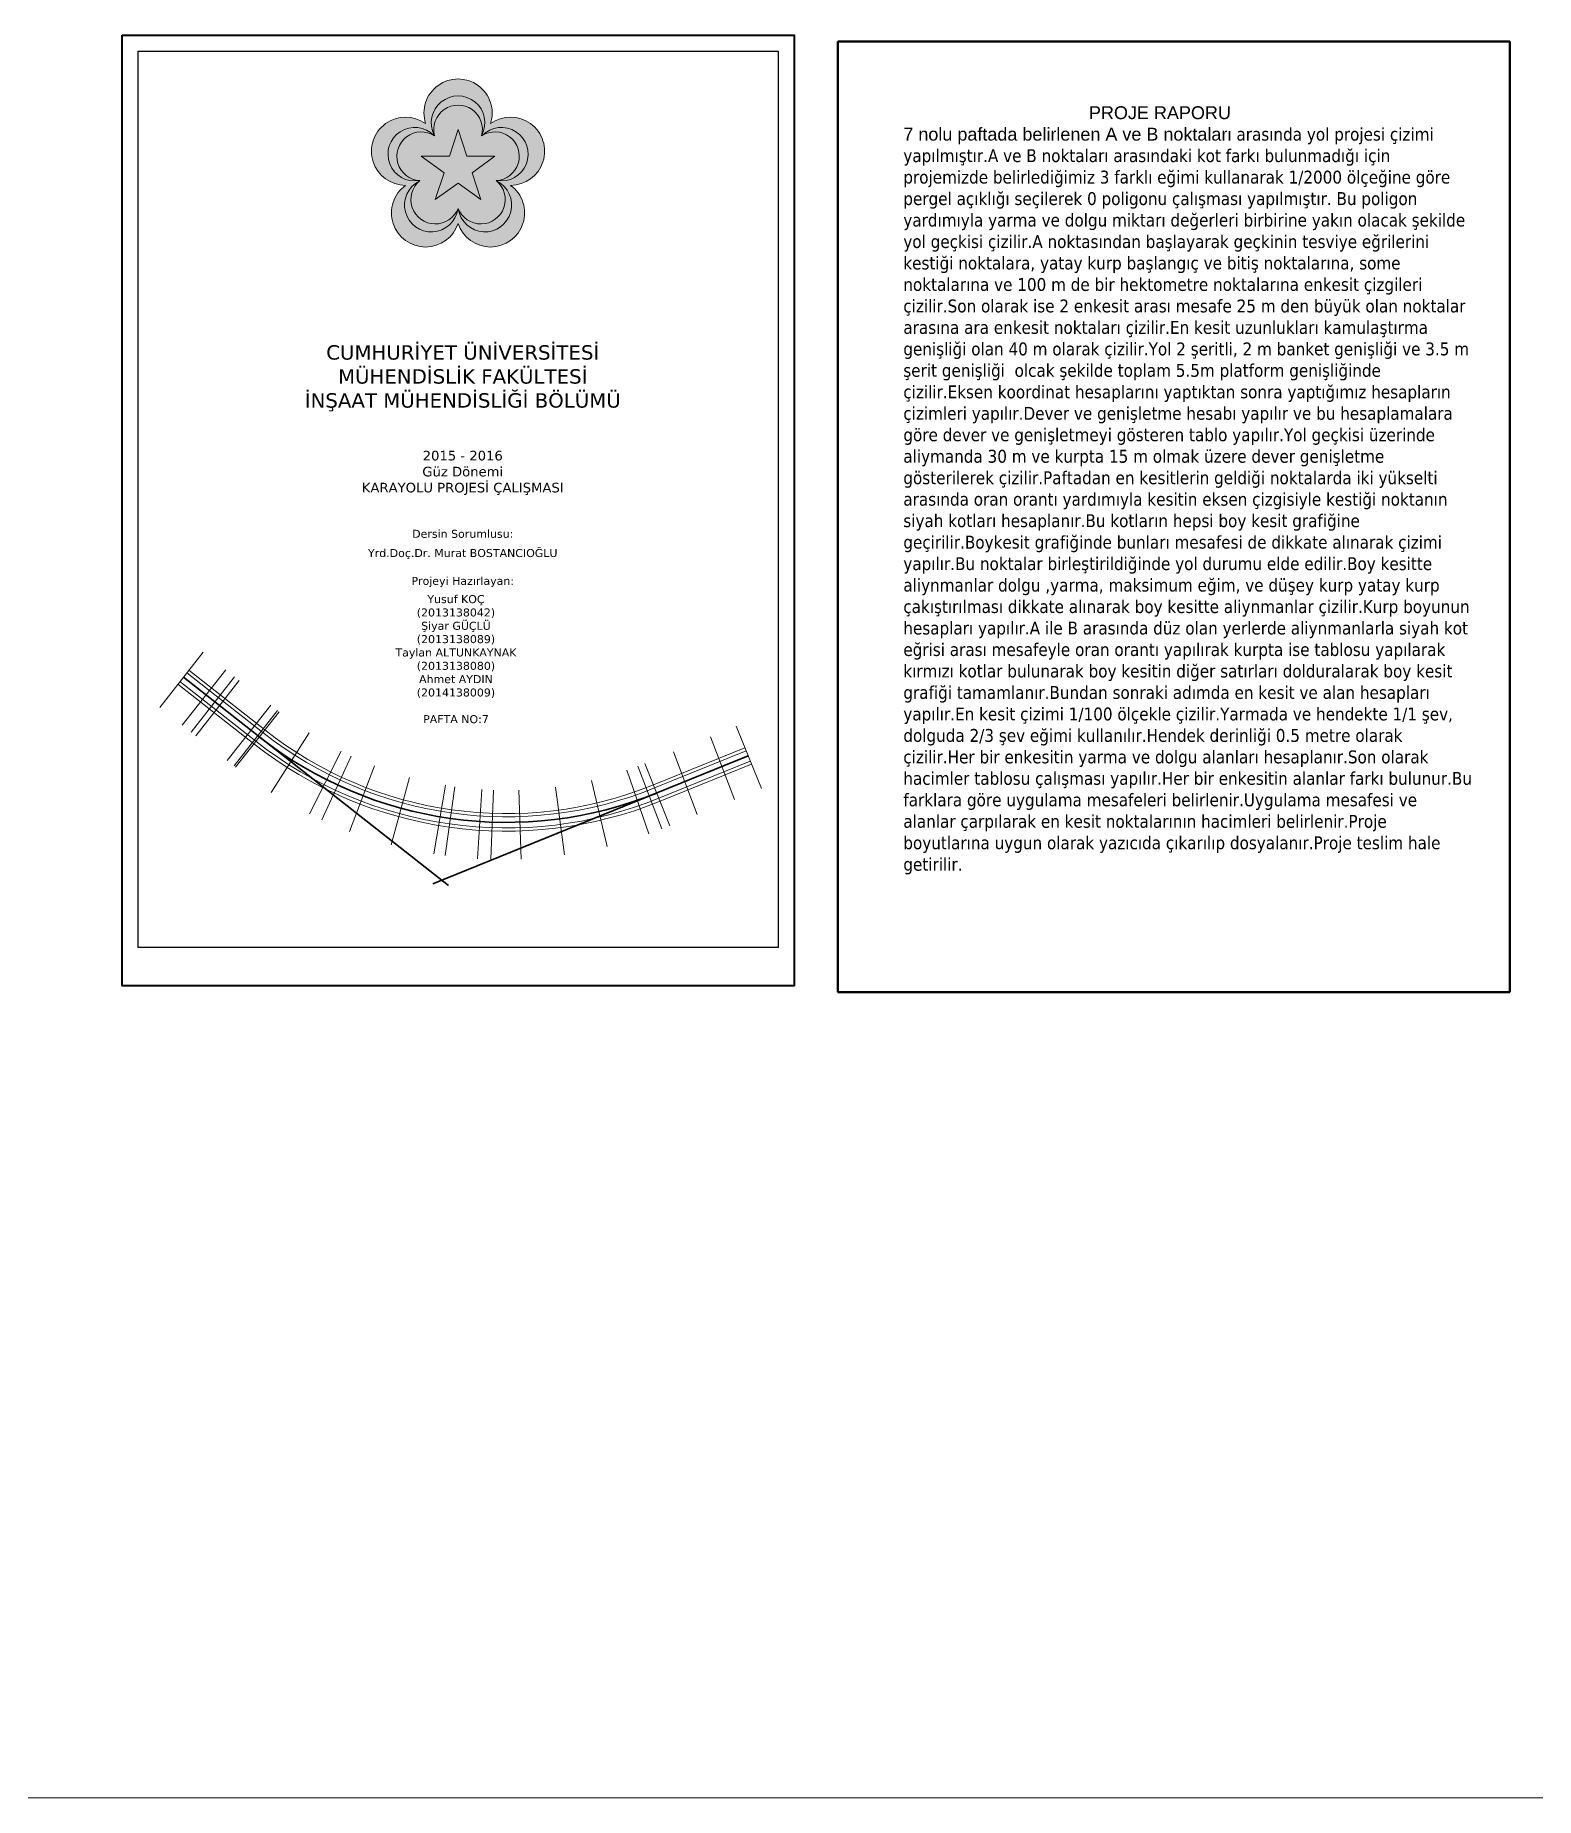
# Model space of a CAD drawing. Header units: millimetres. Extents: x 19067981 to 38137102, y 2652003 to 2652615.
# Drawn here: x 19068090.7 to 19068137.6, y 2652438.7 to 2652493.8 of the extents above; entities that cross this region are included whole.
import ezdxf

# ---------------------------------------------------------------- set-up
doc = ezdxf.new("R2010")
doc.units = ezdxf.units.MM
for name, color, linetype in [('ANTET', 7, 'Continuous'), ('kurp', 94, 'Continuous'), ('ÖLÇEK VE YÖN', 114, 'Continuous')]:
    doc.layers.add(name, color=color, linetype=linetype)
doc.layers.add('D.K Kesit No', color=93, linetype='Continuous', lineweight=9)
doc.layers.add('YOL', color=1, linetype='Continuous', lineweight=30)
doc.styles.get("Standard").update_dxf_attribs({"font": 'arial.ttf'})

msp = doc.modelspace()

# ---------------------------------------------------------------- hatches: boundary and pattern name
at = {"layer": 'ÖLÇEK VE YÖN', "lineweight": 20}
h = msp.add_hatch(color=1, dxfattribs=at)
h.set_gradient(color1=(255, 0, 0), color2=(255, 184, 184), one_color=1, tint=0.86, name='INVSPHERICAL')
h.paths.add_polyline_path([(19068102.263, 2652489.118, 1.372536), (19068103.905, 2652487.925, 1.372536), (19068105.548, 2652489.118, 1.372536), (19068104.92, 2652491.049, 1.372536), (19068102.89, 2652491.049, 1.372536)])
h.paths.add_polyline_path([(19068102.755, 2652490.026), (19068103.634, 2652490.026), (19068103.905, 2652490.862), (19068104.177, 2652490.026), (19068105.056, 2652490.026), (19068104.345, 2652489.509), (19068104.617, 2652488.673), (19068103.905, 2652489.19), (19068103.194, 2652488.673), (19068103.466, 2652489.509)], flags=16)
h = msp.add_hatch(color=1, dxfattribs=at)
h.set_gradient(color1=(255, 255, 255), one_color=1, tint=1)
h.paths.add_polyline_path([(19068103.15, 2652490.677, 1.648645), (19068102.691, 2652489.266, -1.262563)])
h.paths.add_polyline_path([(19068104.648, 2652490.687, 1.648645), (19068103.163, 2652490.687, -1.262563)])
h.paths.add_polyline_path([(19068104.661, 2652490.677, -1.262563), (19068105.119, 2652489.266, 1.648645)])
h.paths.add_polyline_path([(19068105.114, 2652489.25, -1.262563), (19068103.913, 2652488.378, 1.648645)])
h.paths.add_polyline_path([(19068103.897, 2652488.378, -1.262563), (19068102.696, 2652489.25, 1.648645)])
h = msp.add_hatch(color=1, dxfattribs=at)
h.set_gradient(color1=(255, 0, 0), color2=(255, 173, 173), one_color=1, tint=0.84, name='INVSPHERICAL')
h.paths.add_polyline_path([(19068102.713, 2652489.264, 1.300042), (19068103.905, 2652488.398, 1.300042), (19068105.098, 2652489.264, 1.300042), (19068104.642, 2652490.666, 1.300042), (19068103.168, 2652490.666, 1.300042)])
h.paths.add_polyline_path([(19068102.755, 2652490.026), (19068103.634, 2652490.026), (19068103.905, 2652490.862), (19068104.177, 2652490.026), (19068105.056, 2652490.026), (19068104.345, 2652489.509), (19068104.617, 2652488.673), (19068103.905, 2652489.19), (19068103.194, 2652488.673), (19068103.466, 2652489.509)], flags=16)
h = msp.add_hatch(color=1, dxfattribs=at)
h.set_gradient(color1=(255, 255, 255), one_color=1, tint=1)
h.paths.add_polyline_path([(19068104.345, 2652489.509), (19068105.056, 2652490.026), (19068104.177, 2652490.026), (19068103.905, 2652490.862), (19068103.634, 2652490.026), (19068102.755, 2652490.026), (19068103.466, 2652489.509), (19068103.194, 2652488.673), (19068103.905, 2652489.19), (19068104.617, 2652488.673)])
h = msp.add_hatch(color=1, dxfattribs=at)
h.set_gradient(color1=(255, 255, 255), one_color=1, tint=1)
h.paths.add_polyline_path([(19068104.177, 2652490.026), (19068103.905, 2652490.862), (19068103.634, 2652490.026), (19068102.755, 2652490.026), (19068103.466, 2652489.509), (19068103.194, 2652488.673), (19068103.905, 2652489.19), (19068104.617, 2652488.673), (19068104.345, 2652489.509), (19068105.056, 2652490.026)])

# ---------------------------------------------------------------- linework, layer by layer
at = {"color": 0, "lineweight": 40, "ltscale": 0.2}
msp.add_lwpolyline([(19068093.41, 2652493.808), (19068114.41, 2652493.808), (19068114.41, 2652464.108), (19068093.41, 2652464.108), (19068093.41, 2652493.808)], dxfattribs=at)
at = {"color": 0, "lineweight": 25, "ltscale": 0.2}
msp.add_lwpolyline([(19068093.91, 2652493.308), (19068113.91, 2652493.308), (19068113.91, 2652465.308), (19068093.91, 2652465.308)], close=True, dxfattribs=at)
at = {"color": 2, "lineweight": 35}
for points in [[(19068095.321, 2652473.749), (19068103.605, 2652467.239)], [(19068112.972, 2652471.288), (19068103.121, 2652467.292)]]:
    msp.add_lwpolyline(points, dxfattribs=at)
at = {"layer": 'D.K Kesit No', "color": 0, "lineweight": 50, "ltscale": 0.2}
for p, q in [((19068115.776, 2652493.609), (19068136.776, 2652493.609)), ((19068115.776, 2652463.909), (19068115.776, 2652493.609)), ((19068136.776, 2652493.609), (19068136.776, 2652463.909)), ((19068136.776, 2652463.909), (19068115.776, 2652463.909))]:
    msp.add_line(p, q, dxfattribs=at)
at = {"layer": 'D.K Kesit No', "color": 4, "lineweight": 20, "ltscale": 0.2}
msp.add_line((19067980.798, 2652438.736), (19069056.875, 2652438.736), dxfattribs=at)
at = {"layer": 'kurp', "color": 4, "lineweight": 5}
for p, q in [((19068094.58, 2652472.805), (19068095.939, 2652474.535)), ((19068095.284, 2652472.252), (19068096.644, 2652473.981)), ((19068095.563, 2652472.033), (19068096.922, 2652473.763)), ((19068095.709, 2652471.918), (19068097.068, 2652473.648)), ((19068096.692, 2652471.146), (19068098.051, 2652472.875)), ((19068096.952, 2652470.941), (19068098.312, 2652472.671)), ((19068096.952, 2652470.941), (19068098.311, 2652472.671)), ((19068113.386, 2652470.269), (19068112.597, 2652472.214)), ((19068098.069, 2652470.151), (19068099.249, 2652472.007)), ((19068112.54, 2652469.926), (19068111.793, 2652471.888)), ((19068099.26, 2652469.479), (19068100.247, 2652471.44)), ((19068099.644, 2652469.295), (19068100.569, 2652471.285)), ((19068110.527, 2652469.11), (19068109.738, 2652471.055)), ((19068111.382, 2652469.456), (19068110.634, 2652471.419)), ((19068100.513, 2652468.93), (19068101.298, 2652470.976)), ((19068101.814, 2652468.511), (19068102.39, 2652470.618)), ((19068108.565, 2652468.458), (19068108.075, 2652470.524)), ((19068109.866, 2652468.853), (19068109.178, 2652470.845)), ((19068110.274, 2652469.008), (19068109.524, 2652470.971)), ((19068103.151, 2652468.227), (19068103.511, 2652470.372)), ((19068103.503, 2652468.175), (19068103.807, 2652470.326)), ((19068104.508, 2652468.078), (19068104.652, 2652470.238)), ((19068104.932, 2652468.06), (19068105.009, 2652470.22)), ((19068105.872, 2652468.068), (19068105.801, 2652470.219)), ((19068107.229, 2652468.195), (19068106.945, 2652470.315))]:
    msp.add_line(p, q, dxfattribs=at)
at = {"layer": 'kurp', "color": 4, "lineweight": 0, "ltscale": 0.2}
msp.add_line((19068108.306, 2652469.551), (19068108.306, 2652469.551), dxfattribs=at)
at = {"layer": 'kurp', "lineweight": 0}
for points in [[(19068095.43, 2652473.886), (19068097.801, 2652472.022, 0.269039), (19068110.048, 2652470.29), (19068112.907, 2652471.45)], [(19068095.491, 2652473.965), (19068097.863, 2652472.101, 0.269039), (19068110.01, 2652470.383), (19068112.869, 2652471.543)], [(19068095.152, 2652473.532), (19068097.523, 2652471.669, 0.269039), (19068110.217, 2652469.873), (19068113.076, 2652471.033)], [(19068095.213, 2652473.611), (19068097.585, 2652471.747, 0.269039), (19068110.179, 2652469.966), (19068113.038, 2652471.126)]]:
    msp.add_lwpolyline(points, format="xyb", dxfattribs=at)
at = {"layer": 'kurp', "color": 4, "lineweight": 5}
msp.add_lwpolyline([(19068096.904, 2652470.979), (19068098.263, 2652472.709)], dxfattribs=at)
at = {"layer": 'kurp', "lineweight": 35}
msp.add_arc((19068105.417, 2652481.713), 12.5, 231.8345, 292.0675, dxfattribs=at)
at = {"layer": 'YOL', "color": 7, "lineweight": 13}
for p, q in [((19068103.634, 2652490.026), (19068103.905, 2652490.862)), ((19068103.905, 2652490.862), (19068104.177, 2652490.026)), ((19068103.466, 2652489.509), (19068102.755, 2652490.026)), ((19068102.755, 2652490.026), (19068103.634, 2652490.026)), ((19068104.177, 2652490.026), (19068105.056, 2652490.026)), ((19068105.056, 2652490.026), (19068104.345, 2652489.509)), ((19068103.194, 2652488.673), (19068103.466, 2652489.509)), ((19068103.905, 2652489.19), (19068103.194, 2652488.673)), ((19068104.617, 2652488.673), (19068103.905, 2652489.19)), ((19068104.345, 2652489.509), (19068104.617, 2652488.673))]:
    msp.add_line(p, q, dxfattribs=at)
at = {"layer": 'YOL', "color": 231, "lineweight": 13, "true_color": 0xfcabb3}
for centre, radius, start, end in [((19068103.905, 2652491.375), 1.066, 342.1525, 197.8475), ((19068103.905, 2652491.074), 0.837, 332.4785, 207.5215), ((19068103.905, 2652490.862), 0.762, 345.1354, 194.8646), ((19068102.266, 2652490.184), 1.066, 54.1525, 269.8475), ((19068105.545, 2652490.184), 1.066, 270.1525, 125.8475), ((19068102.755, 2652490.026), 0.762, 57.1354, 266.8646), ((19068105.056, 2652490.026), 0.762, 273.1354, 122.8646), ((19068103.194, 2652488.673), 0.762, 129.1354, 338.8646), ((19068104.617, 2652488.673), 0.762, 201.1354, 50.8646), ((19068102.892, 2652488.257), 1.066, 126.1525, 341.8475), ((19068104.919, 2652488.257), 1.066, 198.1525, 53.8475)]:
    msp.add_arc(centre, radius, start, end, dxfattribs=at)
at = {"layer": 'YOL', "color": 7, "lineweight": 13}
msp.add_arc((19068102.553, 2652490.091), 0.837, 44.4785, 279.5215, dxfattribs=at)
at = {"layer": 'YOL', "color": 6, "lineweight": 13}
for centre, start, end in [((19068105.258, 2652490.091), 260.4785, 135.5215), ((19068103.07, 2652488.501), 116.4785, 351.5215), ((19068104.741, 2652488.501), 188.4785, 63.5215)]:
    msp.add_arc(centre, 0.837, start, end, dxfattribs=at)

# ---------------------------------------------------------------- texts
at = {"color": 151, "ltscale": 0.02, "insert": (19068117.216, 2652492.26), "char_height": 0.4025, "width": 18.375, "attachment_point": 1}
msp.add_mtext('{\\C256;                      \\P                                         PROJE RAPORU\\P\\pl0.60375;7 nolu paftada belirlenen A ve B noktalar\\fTahoma|b0|i0|c238|p34;ı\\fTahoma|b0|i0|c162|p34; aras\\fTahoma|b0|i0|c238|p34;ı\\fTahoma|b0|i0|c162|p34;nda yol projesi çizimi yap\\fTahoma|b0|i0|c238|p34;ı\\fTahoma|b0|i0|c162|p34;lm\\fTahoma|b0|i0|c238|p34;ış\\fTahoma|b0|i0|c162|p34;t\\fTahoma|b0|i0|c238|p34;ı\\fTahoma|b0|i0|c162|p34;r.A ve B noktaları arasındaki kot farkı bulunmadığı için projemizde belirlediğimiz 3 farklı eğimi kullanarak 1/2000 ölçeğine göre pergel açıklığı seçilerek 0 poligonu çalışması yapılmıştır. Bu poligon yard\\fTahoma|b0|i0|c238|p34;ı\\fTahoma|b0|i0|c162|p34;m\\fTahoma|b0|i0|c238|p34;ı\\fTahoma|b0|i0|c162|p34;yla yarma ve dolgu miktar\\fTahoma|b0|i0|c238|p34;ı\\fTahoma|b0|i0|c162|p34; de\\fTahoma|b0|i0|c238|p34;ğ\\fTahoma|b0|i0|c162|p34;erleri birbirine yak\\fTahoma|b0|i0|c238|p34;ı\\fTahoma|b0|i0|c162|p34;n olacak \\fTahoma|b0|i0|c238|p34;ş\\fTahoma|b0|i0|c162|p34;ekilde yol geçkisi çizilir.A noktas\\fTahoma|b0|i0|c238|p34;ı\\fTahoma|b0|i0|c162|p34;ndan ba\\fTahoma|b0|i0|c238|p34;ş\\fTahoma|b0|i0|c162|p34;layarak geçkinin tesviye e\\fTahoma|b0|i0|c238|p34;ğ\\fTahoma|b0|i0|c162|p34;rilerini kesti\\fTahoma|b0|i0|c238|p34;ğ\\fTahoma|b0|i0|c162|p34;i noktalara, yatay kurp ba\\fTahoma|b0|i0|c238|p34;ş\\fTahoma|b0|i0|c162|p34;lang\\fTahoma|b0|i0|c238|p34;ı\\fTahoma|b0|i0|c162|p34;ç ve biti\\fTahoma|b0|i0|c238|p34;ş\\fTahoma|b0|i0|c162|p34; noktalar\\fTahoma|b0|i0|c238|p34;ı\\fTahoma|b0|i0|c162|p34;na, some noktalar\\fTahoma|b0|i0|c238|p34;ı\\fTahoma|b0|i0|c162|p34;na ve 100 m de bir hektometre noktalar\\fTahoma|b0|i0|c238|p34;ı\\fTahoma|b0|i0|c162|p34;na enkesit çizgileri çizilir.Son olarak ise 2 enkesit aras\\fTahoma|b0|i0|c238|p34;ı\\fTahoma|b0|i0|c162|p34; mesafe 25 m den büyük olan noktalar aras\\fTahoma|b0|i0|c238|p34;ı\\fTahoma|b0|i0|c162|p34;na ara enkesit noktalar\\fTahoma|b0|i0|c238|p34;ı\\fTahoma|b0|i0|c162|p34; çizilir.En kesit uzunluklar\\fTahoma|b0|i0|c238|p34;ı\\fTahoma|b0|i0|c162|p34; kamula\\fTahoma|b0|i0|c238|p34;ş\\fTahoma|b0|i0|c162|p34;t\\fTahoma|b0|i0|c238|p34;ı\\fTahoma|b0|i0|c162|p34;rma geni\\fTahoma|b0|i0|c238|p34;ş\\fTahoma|b0|i0|c162|p34;li\\fTahoma|b0|i0|c238|p34;ğ\\fTahoma|b0|i0|c162|p34;i olan 40 m olarak çizilir.Yol 2 \\fTahoma|b0|i0|c238|p34;ş\\fTahoma|b0|i0|c162|p34;eritli, 2 m banket genişliği ve 3.5 m şerit genişliği  olcak \\fTahoma|b0|i0|c238|p34;ş\\fTahoma|b0|i0|c162|p34;ekilde toplam 5.5m platform genişliğinde çizilir.Eksen koordinat hesaplarını yaptıktan sonra yaptığımız hesapların çizimleri yapılır.Dever ve genişletme hesabı yapılır ve bu hesaplamalara göre dever ve genişletmeyi gösteren tablo yapılır.Yol geçkisi üzerinde aliymanda 30 m ve kurpta 15 m olmak üzere dever genişletme gösterilerek çizilir.Paftadan en kesitlerin geldiği noktalarda iki yükselti arasında oran orantı yardımıyla kesitin eksen çizgisiyle kestiği noktanın siyah kotları hesaplanır.Bu kotların hepsi boy kesit grafiğine geçirilir.Boykesit grafiğinde bunları mesafesi de dikkate alınarak çizimi yapılır.Bu noktalar birleştirildiğinde yol durumu elde edilir.Boy kesitte aliynmanlar dolgu ,yarma, maksimum eğim, ve düşey kurp yatay kurp çakıştırılması dikkate alınarak boy kesitte aliynmanlar çizilir.Kurp boyunun hesapları yapılır.A ile B arasında düz olan yerlerde aliynmanlarla siyah kot eğrisi arası mesafeyle oran orantı yapılırak kurpta ise tablosu yapılarak kırmızı kotlar bulunarak boy kesitin diğer satırları dolduralarak boy kesit grafiği tamamlanır.Bundan sonraki adımda en kesit ve alan hesapları yapılır.En kesit çizimi 1/100 ölçekle çizilir.Yarmada ve hendekte 1/1 \\fTahoma|b0|i0|c238|p34;ş\\fTahoma|b0|i0|c162|p34;ev, dolguda 2/3 \\fTahoma|b0|i0|c238|p34;ş\\fTahoma|b0|i0|c162|p34;ev e\\fTahoma|b0|i0|c238|p34;ğ\\fTahoma|b0|i0|c162|p34;imi kullan\\fTahoma|b0|i0|c238|p34;ı\\fTahoma|b0|i0|c162|p34;l\\fTahoma|b0|i0|c238|p34;ı\\fTahoma|b0|i0|c162|p34;r.Hendek derinli\\fTahoma|b0|i0|c238|p34;ğ\\fTahoma|b0|i0|c162|p34;i 0.5 metre olarak çizilir.Her bir enkesitin yarma ve dolgu alanlar\\fTahoma|b0|i0|c238|p34;ı\\fTahoma|b0|i0|c162|p34; hesaplan\\fTahoma|b0|i0|c238|p34;ı\\fTahoma|b0|i0|c162|p34;r.Son olarak hacimler tablosu çal\\fTahoma|b0|i0|c238|p34;ış\\fTahoma|b0|i0|c162|p34;mas\\fTahoma|b0|i0|c238|p34;ı\\fTahoma|b0|i0|c162|p34; yap\\fTahoma|b0|i0|c238|p34;ı\\fTahoma|b0|i0|c162|p34;l\\fTahoma|b0|i0|c238|p34;ı\\fTahoma|b0|i0|c162|p34;r.Her bir enkesitin alanlar fark\\fTahoma|b0|i0|c238|p34;ı\\fTahoma|b0|i0|c162|p34; bulunur.Bu farklara göre uygulama mesafeleri belirlenir.Uygulama mesafesi ve alanlar çarp\\fTahoma|b0|i0|c238|p34;ı\\fTahoma|b0|i0|c162|p34;larak en kesit noktalar\\fTahoma|b0|i0|c238|p34;ı\\fTahoma|b0|i0|c162|p34;n\\fTahoma|b0|i0|c238|p34;ı\\fTahoma|b0|i0|c162|p34;n hacimleri belirlenir.Proje boyutlarına uygun olarak yazıcıda çıkarılıp dosyalanır.Proje teslim hale getirilir.    }', dxfattribs=at)
at = {"layer": 'ANTET', "color": 5, "lineweight": 20, "width": 16.65294, "attachment_point": 5}
for s, insert, char_height in [('{\\fVerdana|b0|i0|c162|p34;CUMHURİYET ÜNİVERSİTESİ\\PMÜHENDİSLİK FAKÜLTESİ\\PİNŞAAT MÜHENDİSLİĞİ BÖLÜMÜ}', (19068104.051, 2652483.088), 0.45), ('{\\fVerdana|b0|i0|c162|p34;2015 - 2016\\PGüz Dönemi\\PKARAYOLU PROJESİ ÇALIŞMASI}', (19068104.051, 2652480.132), 0.3)]:
    msp.add_mtext(s, dxfattribs=dict(at, insert=insert, char_height=char_height))
at = {"layer": 'ANTET', "color": 6, "lineweight": 20, "char_height": 0.25, "width": 16.65294, "attachment_point": 5}
for s, insert in [('{\\fVerdana|b0|i0|c162|p34;Dersin Sorumlusu:}', (19068104.051, 2652478.227)), ('{\\fVerdana|b0|i0|c162|p34;Yrd.Doç.Dr. Murat BOSTANCIOĞLU}', (19068104.051, 2652477.596))]:
    msp.add_mtext(s, dxfattribs=dict(at, insert=insert))
at = {"layer": 'ANTET', "color": 12, "lineweight": 20, "char_height": 0.25, "width": 16.65294, "attachment_point": 5}
for s, insert in [('{\\fVerdana|b0|i0|c162|p34;Projeyi Hazırlayan:}', (19068104.051, 2652476.723)), ('{\\fVerdana|b0|i0|c162|p34;Yusuf KOÇ\\P(2013138042)\\PŞiyar GÜÇLÜ\\P(2013138089)\\PTaylan ALTUNKAYNAK\\P(2013138080)\\PAhmet AYDIN\\P(2014138009)\\P\\PPAFTA NO:7}', (19068103.839, 2652474.311))]:
    msp.add_mtext(s, dxfattribs=dict(at, insert=insert))

doc.saveas('drawing.dxf')
